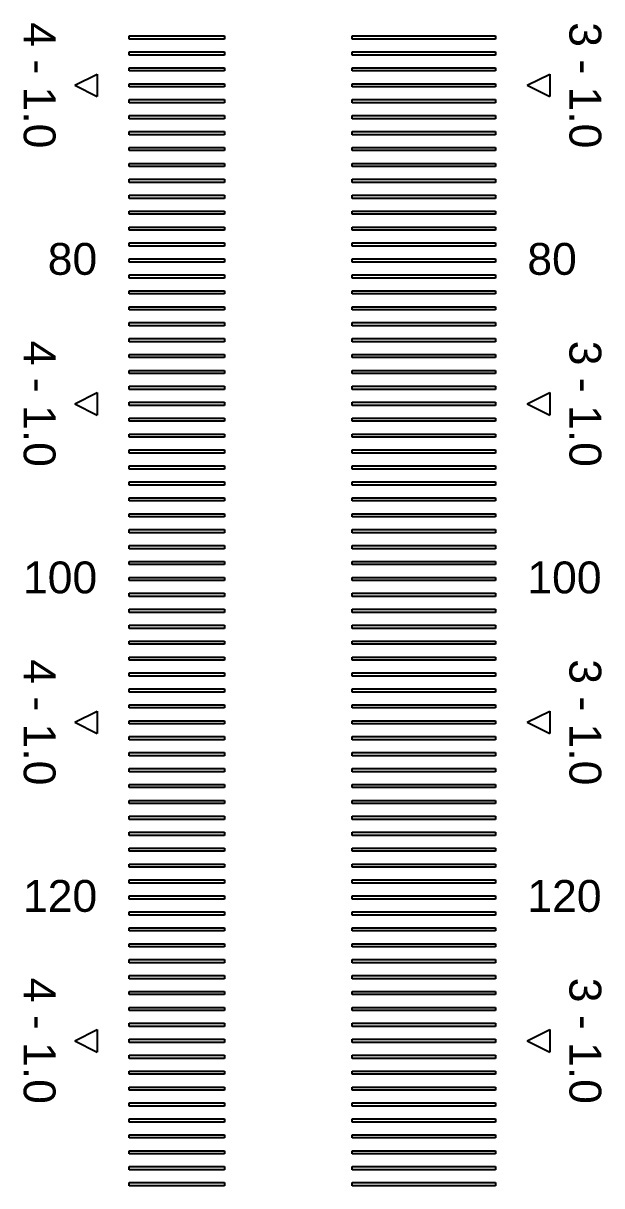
# Model space of a CAD drawing. Extents: x -24531 to 102469, y 86631 to 213631.
# Drawn here: x 53748.9 to 53930.5, y 146784.9 to 147149.9 of the extents above; entities that cross this region are included whole.
import ezdxf

# ---------------------------------------------------------------- set-up
doc = ezdxf.new("R2010")
doc.units = 13
doc.layers.add('CL - Label-1', color=120, linetype='Continuous')
doc.layers.add('CL - Label-2', color=132, linetype='Continuous')
doc.layers.add('CL - Sub-Micro', color=7, linetype='Continuous', true_color=0x47d1ff)
doc.styles.get("Standard").update_dxf_attribs({"font": 'arial.ttf'})

msp = doc.modelspace()

# ---------------------------------------------------------------- linework, layer by layer
at = {"layer": 'CL - Label-2'}
for p, q in [((53765.04, 147130.41), (53772.14, 147133.95)), ((53765.04, 147130.41), (53772.14, 147126.88)), ((53772.14, 147133.95), (53772.14, 147126.88)), ((53907.12, 147130.41), (53914.21, 147133.95)), ((53907.12, 147130.41), (53914.21, 147126.88)), ((53914.21, 147133.95), (53914.21, 147126.88)), ((53765.04, 147030.41), (53772.14, 147033.95)), ((53772.14, 147033.95), (53772.14, 147026.88)), ((53907.12, 147030.41), (53914.21, 147033.95)), ((53914.21, 147033.95), (53914.21, 147026.88)), ((53765.04, 147030.41), (53772.14, 147026.88)), ((53907.12, 147030.41), (53914.21, 147026.88)), ((53765.04, 146930.41), (53772.14, 146933.95)), ((53772.14, 146933.95), (53772.14, 146926.88)), ((53907.12, 146930.41), (53914.21, 146933.95)), ((53914.21, 146933.95), (53914.21, 146926.88)), ((53765.04, 146930.41), (53772.14, 146926.88)), ((53907.12, 146930.41), (53914.21, 146926.88)), ((53765.04, 146830.41), (53772.14, 146833.95)), ((53772.14, 146833.95), (53772.14, 146826.88)), ((53907.12, 146830.41), (53914.21, 146833.95)), ((53914.21, 146833.95), (53914.21, 146826.88)), ((53765.04, 146830.41), (53772.14, 146826.88)), ((53907.12, 146830.41), (53914.21, 146826.88))]:
    msp.add_line(p, q, dxfattribs=at)
at = {"layer": 'CL - Sub-Micro'}
for p, q in [((53782.12, 147144.91), (53782.12, 147145.91)), ((53782.12, 147145.91), (53812.12, 147145.91)), ((53812.12, 147145.91), (53812.12, 147144.91)), ((53852.12, 147144.91), (53852.12, 147145.91)), ((53852.12, 147145.91), (53897.12, 147145.91)), ((53897.12, 147145.91), (53897.12, 147144.91)), ((53812.12, 147144.91), (53782.12, 147144.91)), ((53897.12, 147144.91), (53852.12, 147144.91)), ((53782.12, 147139.91), (53782.12, 147140.91)), ((53782.12, 147140.91), (53812.12, 147140.91)), ((53812.12, 147139.91), (53782.12, 147139.91)), ((53812.12, 147140.91), (53812.12, 147139.91)), ((53852.12, 147139.91), (53852.12, 147140.91)), ((53852.12, 147140.91), (53897.12, 147140.91)), ((53897.12, 147139.91), (53852.12, 147139.91)), ((53897.12, 147140.91), (53897.12, 147139.91)), ((53782.12, 147134.91), (53782.12, 147135.91)), ((53782.12, 147135.91), (53812.12, 147135.91)), ((53812.12, 147134.91), (53782.12, 147134.91)), ((53812.12, 147135.91), (53812.12, 147134.91)), ((53852.12, 147134.91), (53852.12, 147135.91)), ((53852.12, 147135.91), (53897.12, 147135.91)), ((53897.12, 147134.91), (53852.12, 147134.91)), ((53897.12, 147135.91), (53897.12, 147134.91)), ((53782.12, 147129.91), (53782.12, 147130.91)), ((53782.12, 147130.91), (53812.12, 147130.91)), ((53812.12, 147130.91), (53812.12, 147129.91)), ((53852.12, 147129.91), (53852.12, 147130.91)), ((53852.12, 147130.91), (53897.12, 147130.91)), ((53897.12, 147130.91), (53897.12, 147129.91)), ((53812.12, 147129.91), (53782.12, 147129.91)), ((53897.12, 147129.91), (53852.12, 147129.91)), ((53782.12, 147124.91), (53782.12, 147125.91)), ((53782.12, 147125.91), (53812.12, 147125.91)), ((53812.12, 147124.91), (53782.12, 147124.91)), ((53812.12, 147125.91), (53812.12, 147124.91)), ((53852.12, 147124.91), (53852.12, 147125.91)), ((53852.12, 147125.91), (53897.12, 147125.91)), ((53897.12, 147124.91), (53852.12, 147124.91)), ((53897.12, 147125.91), (53897.12, 147124.91)), ((53782.12, 147119.91), (53782.12, 147120.91)), ((53782.12, 147120.91), (53812.12, 147120.91)), ((53812.12, 147119.91), (53782.12, 147119.91)), ((53812.12, 147120.91), (53812.12, 147119.91)), ((53852.12, 147119.91), (53852.12, 147120.91)), ((53852.12, 147120.91), (53897.12, 147120.91)), ((53897.12, 147119.91), (53852.12, 147119.91)), ((53897.12, 147120.91), (53897.12, 147119.91)), ((53782.12, 147114.91), (53782.12, 147115.91)), ((53782.12, 147115.91), (53812.12, 147115.91)), ((53812.12, 147115.91), (53812.12, 147114.91)), ((53852.12, 147114.91), (53852.12, 147115.91)), ((53852.12, 147115.91), (53897.12, 147115.91)), ((53897.12, 147115.91), (53897.12, 147114.91)), ((53812.12, 147114.91), (53782.12, 147114.91)), ((53897.12, 147114.91), (53852.12, 147114.91)), ((53782.12, 147109.91), (53782.12, 147110.91)), ((53782.12, 147110.91), (53812.12, 147110.91)), ((53812.12, 147109.91), (53782.12, 147109.91)), ((53812.12, 147110.91), (53812.12, 147109.91)), ((53852.12, 147109.91), (53852.12, 147110.91)), ((53852.12, 147110.91), (53897.12, 147110.91)), ((53897.12, 147109.91), (53852.12, 147109.91)), ((53897.12, 147110.91), (53897.12, 147109.91)), ((53782.12, 147104.91), (53782.12, 147105.91)), ((53782.12, 147105.91), (53812.12, 147105.91)), ((53812.12, 147104.91), (53782.12, 147104.91)), ((53812.12, 147105.91), (53812.12, 147104.91)), ((53852.12, 147104.91), (53852.12, 147105.91)), ((53852.12, 147105.91), (53897.12, 147105.91)), ((53897.12, 147104.91), (53852.12, 147104.91)), ((53897.12, 147105.91), (53897.12, 147104.91)), ((53782.12, 147099.91), (53782.12, 147100.91)), ((53782.12, 147100.91), (53812.12, 147100.91)), ((53812.12, 147099.91), (53782.12, 147099.91)), ((53812.12, 147100.91), (53812.12, 147099.91)), ((53852.12, 147099.91), (53852.12, 147100.91)), ((53852.12, 147100.91), (53897.12, 147100.91)), ((53897.12, 147099.91), (53852.12, 147099.91)), ((53897.12, 147100.91), (53897.12, 147099.91)), ((53782.12, 147094.91), (53782.12, 147095.91)), ((53782.12, 147095.91), (53812.12, 147095.91)), ((53812.12, 147094.91), (53782.12, 147094.91)), ((53812.12, 147095.91), (53812.12, 147094.91)), ((53852.12, 147094.91), (53852.12, 147095.91)), ((53852.12, 147095.91), (53897.12, 147095.91)), ((53897.12, 147094.91), (53852.12, 147094.91)), ((53897.12, 147095.91), (53897.12, 147094.91)), ((53782.12, 147089.91), (53782.12, 147090.91)), ((53782.12, 147090.91), (53812.12, 147090.91)), ((53812.12, 147090.91), (53812.12, 147089.91)), ((53852.12, 147089.91), (53852.12, 147090.91)), ((53852.12, 147090.91), (53897.12, 147090.91)), ((53897.12, 147090.91), (53897.12, 147089.91)), ((53812.12, 147089.91), (53782.12, 147089.91)), ((53897.12, 147089.91), (53852.12, 147089.91)), ((53782.12, 147084.91), (53782.12, 147085.91)), ((53782.12, 147085.91), (53812.12, 147085.91)), ((53812.12, 147084.91), (53782.12, 147084.91)), ((53812.12, 147085.91), (53812.12, 147084.91)), ((53852.12, 147084.91), (53852.12, 147085.91)), ((53852.12, 147085.91), (53897.12, 147085.91)), ((53897.12, 147084.91), (53852.12, 147084.91)), ((53897.12, 147085.91), (53897.12, 147084.91)), ((53782.12, 147079.91), (53782.12, 147080.91)), ((53782.12, 147080.91), (53812.12, 147080.91)), ((53812.12, 147079.91), (53782.12, 147079.91)), ((53812.12, 147080.91), (53812.12, 147079.91)), ((53852.12, 147079.91), (53852.12, 147080.91)), ((53852.12, 147080.91), (53897.12, 147080.91)), ((53897.12, 147079.91), (53852.12, 147079.91)), ((53897.12, 147080.91), (53897.12, 147079.91)), ((53782.12, 147074.91), (53782.12, 147075.91)), ((53782.12, 147075.91), (53812.12, 147075.91)), ((53812.12, 147075.91), (53812.12, 147074.91)), ((53852.12, 147074.91), (53852.12, 147075.91)), ((53852.12, 147075.91), (53897.12, 147075.91)), ((53897.12, 147075.91), (53897.12, 147074.91)), ((53812.12, 147074.91), (53782.12, 147074.91)), ((53897.12, 147074.91), (53852.12, 147074.91)), ((53782.12, 147069.91), (53782.12, 147070.91)), ((53782.12, 147070.91), (53812.12, 147070.91)), ((53812.12, 147069.91), (53782.12, 147069.91)), ((53812.12, 147070.91), (53812.12, 147069.91)), ((53852.12, 147069.91), (53852.12, 147070.91)), ((53852.12, 147070.91), (53897.12, 147070.91)), ((53897.12, 147069.91), (53852.12, 147069.91)), ((53897.12, 147070.91), (53897.12, 147069.91)), ((53782.12, 147064.91), (53782.12, 147065.91)), ((53782.12, 147065.91), (53812.12, 147065.91)), ((53812.12, 147064.91), (53782.12, 147064.91)), ((53812.12, 147065.91), (53812.12, 147064.91)), ((53852.12, 147064.91), (53852.12, 147065.91)), ((53852.12, 147065.91), (53897.12, 147065.91)), ((53897.12, 147064.91), (53852.12, 147064.91)), ((53897.12, 147065.91), (53897.12, 147064.91)), ((53782.12, 147059.91), (53782.12, 147060.91)), ((53782.12, 147060.91), (53812.12, 147060.91)), ((53812.12, 147059.91), (53782.12, 147059.91)), ((53812.12, 147060.91), (53812.12, 147059.91)), ((53852.12, 147059.91), (53852.12, 147060.91)), ((53852.12, 147060.91), (53897.12, 147060.91)), ((53897.12, 147059.91), (53852.12, 147059.91)), ((53897.12, 147060.91), (53897.12, 147059.91)), ((53782.12, 147054.91), (53782.12, 147055.91)), ((53782.12, 147055.91), (53812.12, 147055.91)), ((53812.12, 147054.91), (53782.12, 147054.91)), ((53812.12, 147055.91), (53812.12, 147054.91)), ((53852.12, 147054.91), (53852.12, 147055.91)), ((53852.12, 147055.91), (53897.12, 147055.91)), ((53897.12, 147054.91), (53852.12, 147054.91)), ((53897.12, 147055.91), (53897.12, 147054.91)), ((53782.12, 147049.91), (53782.12, 147050.91)), ((53782.12, 147050.91), (53812.12, 147050.91)), ((53812.12, 147050.91), (53812.12, 147049.91)), ((53852.12, 147049.91), (53852.12, 147050.91)), ((53852.12, 147050.91), (53897.12, 147050.91)), ((53897.12, 147050.91), (53897.12, 147049.91)), ((53812.12, 147049.91), (53782.12, 147049.91)), ((53897.12, 147049.91), (53852.12, 147049.91)), ((53782.12, 147044.91), (53782.12, 147045.91)), ((53782.12, 147045.91), (53812.12, 147045.91)), ((53812.12, 147044.91), (53782.12, 147044.91)), ((53812.12, 147045.91), (53812.12, 147044.91)), ((53852.12, 147044.91), (53852.12, 147045.91)), ((53852.12, 147045.91), (53897.12, 147045.91)), ((53897.12, 147044.91), (53852.12, 147044.91)), ((53897.12, 147045.91), (53897.12, 147044.91)), ((53782.12, 147039.91), (53782.12, 147040.91)), ((53782.12, 147040.91), (53812.12, 147040.91)), ((53812.12, 147039.91), (53782.12, 147039.91)), ((53812.12, 147040.91), (53812.12, 147039.91)), ((53852.12, 147039.91), (53852.12, 147040.91)), ((53852.12, 147040.91), (53897.12, 147040.91)), ((53897.12, 147039.91), (53852.12, 147039.91)), ((53897.12, 147040.91), (53897.12, 147039.91)), ((53782.12, 147034.91), (53782.12, 147035.91)), ((53782.12, 147035.91), (53812.12, 147035.91)), ((53812.12, 147035.91), (53812.12, 147034.91)), ((53852.12, 147034.91), (53852.12, 147035.91)), ((53852.12, 147035.91), (53897.12, 147035.91)), ((53897.12, 147035.91), (53897.12, 147034.91)), ((53812.12, 147034.91), (53782.12, 147034.91)), ((53897.12, 147034.91), (53852.12, 147034.91)), ((53782.12, 147029.91), (53782.12, 147030.91)), ((53782.12, 147030.91), (53812.12, 147030.91)), ((53812.12, 147029.91), (53782.12, 147029.91)), ((53812.12, 147030.91), (53812.12, 147029.91)), ((53852.12, 147029.91), (53852.12, 147030.91)), ((53852.12, 147030.91), (53897.12, 147030.91)), ((53897.12, 147029.91), (53852.12, 147029.91)), ((53897.12, 147030.91), (53897.12, 147029.91)), ((53782.12, 147024.91), (53782.12, 147025.91)), ((53782.12, 147025.91), (53812.12, 147025.91)), ((53812.12, 147024.91), (53782.12, 147024.91)), ((53812.12, 147025.91), (53812.12, 147024.91)), ((53852.12, 147024.91), (53852.12, 147025.91)), ((53852.12, 147025.91), (53897.12, 147025.91)), ((53897.12, 147024.91), (53852.12, 147024.91)), ((53897.12, 147025.91), (53897.12, 147024.91)), ((53782.12, 147019.91), (53782.12, 147020.91)), ((53782.12, 147020.91), (53812.12, 147020.91)), ((53812.12, 147020.91), (53812.12, 147019.91)), ((53852.12, 147019.91), (53852.12, 147020.91)), ((53852.12, 147020.91), (53897.12, 147020.91)), ((53897.12, 147020.91), (53897.12, 147019.91)), ((53812.12, 147019.91), (53782.12, 147019.91)), ((53897.12, 147019.91), (53852.12, 147019.91)), ((53782.12, 147014.91), (53782.12, 147015.91)), ((53782.12, 147015.91), (53812.12, 147015.91)), ((53812.12, 147014.91), (53782.12, 147014.91)), ((53812.12, 147015.91), (53812.12, 147014.91)), ((53852.12, 147014.91), (53852.12, 147015.91)), ((53852.12, 147015.91), (53897.12, 147015.91)), ((53897.12, 147014.91), (53852.12, 147014.91)), ((53897.12, 147015.91), (53897.12, 147014.91)), ((53782.12, 147009.91), (53782.12, 147010.91)), ((53782.12, 147010.91), (53812.12, 147010.91)), ((53812.12, 147010.91), (53812.12, 147009.91)), ((53852.12, 147009.91), (53852.12, 147010.91)), ((53852.12, 147010.91), (53897.12, 147010.91)), ((53897.12, 147010.91), (53897.12, 147009.91)), ((53812.12, 147009.91), (53782.12, 147009.91)), ((53897.12, 147009.91), (53852.12, 147009.91)), ((53782.12, 147004.91), (53782.12, 147005.91)), ((53782.12, 147005.91), (53812.12, 147005.91)), ((53812.12, 147004.91), (53782.12, 147004.91)), ((53812.12, 147005.91), (53812.12, 147004.91)), ((53852.12, 147004.91), (53852.12, 147005.91)), ((53852.12, 147005.91), (53897.12, 147005.91)), ((53897.12, 147004.91), (53852.12, 147004.91)), ((53897.12, 147005.91), (53897.12, 147004.91)), ((53782.12, 146999.91), (53782.12, 147000.91)), ((53782.12, 147000.91), (53812.12, 147000.91)), ((53812.12, 146999.91), (53782.12, 146999.91)), ((53812.12, 147000.91), (53812.12, 146999.91)), ((53852.12, 146999.91), (53852.12, 147000.91)), ((53852.12, 147000.91), (53897.12, 147000.91)), ((53897.12, 146999.91), (53852.12, 146999.91)), ((53897.12, 147000.91), (53897.12, 146999.91)), ((53782.12, 146994.91), (53782.12, 146995.91)), ((53782.12, 146995.91), (53812.12, 146995.91)), ((53812.12, 146995.91), (53812.12, 146994.91)), ((53852.12, 146994.91), (53852.12, 146995.91)), ((53852.12, 146995.91), (53897.12, 146995.91)), ((53897.12, 146995.91), (53897.12, 146994.91)), ((53812.12, 146994.91), (53782.12, 146994.91)), ((53897.12, 146994.91), (53852.12, 146994.91)), ((53782.12, 146989.91), (53782.12, 146990.91)), ((53782.12, 146990.91), (53812.12, 146990.91)), ((53812.12, 146989.91), (53782.12, 146989.91)), ((53812.12, 146990.91), (53812.12, 146989.91)), ((53852.12, 146989.91), (53852.12, 146990.91)), ((53852.12, 146990.91), (53897.12, 146990.91)), ((53897.12, 146989.91), (53852.12, 146989.91)), ((53897.12, 146990.91), (53897.12, 146989.91)), ((53782.12, 146984.91), (53782.12, 146985.91)), ((53782.12, 146985.91), (53812.12, 146985.91)), ((53812.12, 146984.91), (53782.12, 146984.91)), ((53812.12, 146985.91), (53812.12, 146984.91)), ((53852.12, 146984.91), (53852.12, 146985.91)), ((53852.12, 146985.91), (53897.12, 146985.91)), ((53897.12, 146984.91), (53852.12, 146984.91)), ((53897.12, 146985.91), (53897.12, 146984.91)), ((53782.12, 146979.91), (53782.12, 146980.91)), ((53782.12, 146980.91), (53812.12, 146980.91)), ((53812.12, 146980.91), (53812.12, 146979.91)), ((53852.12, 146979.91), (53852.12, 146980.91)), ((53852.12, 146980.91), (53897.12, 146980.91)), ((53897.12, 146980.91), (53897.12, 146979.91)), ((53812.12, 146979.91), (53782.12, 146979.91)), ((53897.12, 146979.91), (53852.12, 146979.91)), ((53782.12, 146974.91), (53782.12, 146975.91)), ((53782.12, 146975.91), (53812.12, 146975.91)), ((53812.12, 146974.91), (53782.12, 146974.91)), ((53812.12, 146975.91), (53812.12, 146974.91)), ((53852.12, 146974.91), (53852.12, 146975.91)), ((53852.12, 146975.91), (53897.12, 146975.91)), ((53897.12, 146974.91), (53852.12, 146974.91)), ((53897.12, 146975.91), (53897.12, 146974.91)), ((53782.12, 146969.91), (53782.12, 146970.91)), ((53782.12, 146970.91), (53812.12, 146970.91)), ((53812.12, 146969.91), (53782.12, 146969.91)), ((53812.12, 146970.91), (53812.12, 146969.91)), ((53852.12, 146969.91), (53852.12, 146970.91)), ((53852.12, 146970.91), (53897.12, 146970.91)), ((53897.12, 146969.91), (53852.12, 146969.91)), ((53897.12, 146970.91), (53897.12, 146969.91)), ((53782.12, 146964.91), (53782.12, 146965.91)), ((53782.12, 146965.91), (53812.12, 146965.91)), ((53812.12, 146964.91), (53782.12, 146964.91)), ((53812.12, 146965.91), (53812.12, 146964.91)), ((53852.12, 146964.91), (53852.12, 146965.91)), ((53852.12, 146965.91), (53897.12, 146965.91)), ((53897.12, 146964.91), (53852.12, 146964.91)), ((53897.12, 146965.91), (53897.12, 146964.91)), ((53782.12, 146959.91), (53782.12, 146960.91)), ((53782.12, 146960.91), (53812.12, 146960.91)), ((53812.12, 146959.91), (53782.12, 146959.91)), ((53812.12, 146960.91), (53812.12, 146959.91)), ((53852.12, 146959.91), (53852.12, 146960.91)), ((53852.12, 146960.91), (53897.12, 146960.91)), ((53897.12, 146959.91), (53852.12, 146959.91)), ((53897.12, 146960.91), (53897.12, 146959.91)), ((53782.12, 146954.91), (53782.12, 146955.91)), ((53782.12, 146955.91), (53812.12, 146955.91)), ((53812.12, 146955.91), (53812.12, 146954.91)), ((53852.12, 146954.91), (53852.12, 146955.91)), ((53852.12, 146955.91), (53897.12, 146955.91)), ((53897.12, 146955.91), (53897.12, 146954.91)), ((53812.12, 146954.91), (53782.12, 146954.91)), ((53897.12, 146954.91), (53852.12, 146954.91)), ((53782.12, 146949.91), (53782.12, 146950.91)), ((53782.12, 146950.91), (53812.12, 146950.91)), ((53812.12, 146949.91), (53782.12, 146949.91)), ((53812.12, 146950.91), (53812.12, 146949.91)), ((53852.12, 146949.91), (53852.12, 146950.91)), ((53852.12, 146950.91), (53897.12, 146950.91)), ((53897.12, 146949.91), (53852.12, 146949.91)), ((53897.12, 146950.91), (53897.12, 146949.91)), ((53782.12, 146944.91), (53782.12, 146945.91)), ((53782.12, 146945.91), (53812.12, 146945.91)), ((53812.12, 146944.91), (53782.12, 146944.91)), ((53812.12, 146945.91), (53812.12, 146944.91)), ((53852.12, 146944.91), (53852.12, 146945.91)), ((53852.12, 146945.91), (53897.12, 146945.91)), ((53897.12, 146944.91), (53852.12, 146944.91)), ((53897.12, 146945.91), (53897.12, 146944.91)), ((53782.12, 146939.91), (53782.12, 146940.91)), ((53782.12, 146940.91), (53812.12, 146940.91)), ((53812.12, 146940.91), (53812.12, 146939.91)), ((53852.12, 146939.91), (53852.12, 146940.91)), ((53852.12, 146940.91), (53897.12, 146940.91)), ((53897.12, 146940.91), (53897.12, 146939.91)), ((53812.12, 146939.91), (53782.12, 146939.91)), ((53897.12, 146939.91), (53852.12, 146939.91)), ((53782.12, 146934.91), (53782.12, 146935.91)), ((53782.12, 146935.91), (53812.12, 146935.91)), ((53812.12, 146934.91), (53782.12, 146934.91)), ((53812.12, 146935.91), (53812.12, 146934.91)), ((53852.12, 146934.91), (53852.12, 146935.91)), ((53852.12, 146935.91), (53897.12, 146935.91)), ((53897.12, 146934.91), (53852.12, 146934.91)), ((53897.12, 146935.91), (53897.12, 146934.91)), ((53782.12, 146929.91), (53782.12, 146930.91)), ((53782.12, 146930.91), (53812.12, 146930.91)), ((53812.12, 146929.91), (53782.12, 146929.91)), ((53812.12, 146930.91), (53812.12, 146929.91)), ((53852.12, 146929.91), (53852.12, 146930.91)), ((53852.12, 146930.91), (53897.12, 146930.91)), ((53897.12, 146929.91), (53852.12, 146929.91)), ((53897.12, 146930.91), (53897.12, 146929.91)), ((53782.12, 146924.91), (53782.12, 146925.91)), ((53782.12, 146925.91), (53812.12, 146925.91)), ((53812.12, 146924.91), (53782.12, 146924.91)), ((53812.12, 146925.91), (53812.12, 146924.91)), ((53852.12, 146924.91), (53852.12, 146925.91)), ((53852.12, 146925.91), (53897.12, 146925.91)), ((53897.12, 146924.91), (53852.12, 146924.91)), ((53897.12, 146925.91), (53897.12, 146924.91)), ((53782.12, 146919.91), (53782.12, 146920.91)), ((53782.12, 146920.91), (53812.12, 146920.91)), ((53812.12, 146919.91), (53782.12, 146919.91)), ((53812.12, 146920.91), (53812.12, 146919.91)), ((53852.12, 146919.91), (53852.12, 146920.91)), ((53852.12, 146920.91), (53897.12, 146920.91)), ((53897.12, 146919.91), (53852.12, 146919.91)), ((53897.12, 146920.91), (53897.12, 146919.91)), ((53782.12, 146914.91), (53782.12, 146915.91)), ((53782.12, 146915.91), (53812.12, 146915.91)), ((53812.12, 146915.91), (53812.12, 146914.91)), ((53852.12, 146914.91), (53852.12, 146915.91)), ((53852.12, 146915.91), (53897.12, 146915.91)), ((53897.12, 146915.91), (53897.12, 146914.91)), ((53812.12, 146914.91), (53782.12, 146914.91)), ((53897.12, 146914.91), (53852.12, 146914.91)), ((53782.12, 146909.91), (53782.12, 146910.91)), ((53782.12, 146910.91), (53812.12, 146910.91)), ((53812.12, 146909.91), (53782.12, 146909.91)), ((53812.12, 146910.91), (53812.12, 146909.91)), ((53852.12, 146909.91), (53852.12, 146910.91)), ((53852.12, 146910.91), (53897.12, 146910.91)), ((53897.12, 146909.91), (53852.12, 146909.91)), ((53897.12, 146910.91), (53897.12, 146909.91)), ((53782.12, 146904.91), (53782.12, 146905.91)), ((53782.12, 146905.91), (53812.12, 146905.91)), ((53812.12, 146904.91), (53782.12, 146904.91)), ((53812.12, 146905.91), (53812.12, 146904.91)), ((53852.12, 146904.91), (53852.12, 146905.91)), ((53852.12, 146905.91), (53897.12, 146905.91)), ((53897.12, 146904.91), (53852.12, 146904.91)), ((53897.12, 146905.91), (53897.12, 146904.91)), ((53782.12, 146899.91), (53782.12, 146900.91)), ((53782.12, 146900.91), (53812.12, 146900.91)), ((53812.12, 146900.91), (53812.12, 146899.91)), ((53852.12, 146899.91), (53852.12, 146900.91)), ((53852.12, 146900.91), (53897.12, 146900.91)), ((53897.12, 146900.91), (53897.12, 146899.91)), ((53812.12, 146899.91), (53782.12, 146899.91)), ((53897.12, 146899.91), (53852.12, 146899.91)), ((53782.12, 146894.91), (53782.12, 146895.91)), ((53782.12, 146895.91), (53812.12, 146895.91)), ((53812.12, 146894.91), (53782.12, 146894.91)), ((53812.12, 146895.91), (53812.12, 146894.91)), ((53852.12, 146894.91), (53852.12, 146895.91)), ((53852.12, 146895.91), (53897.12, 146895.91)), ((53897.12, 146894.91), (53852.12, 146894.91)), ((53897.12, 146895.91), (53897.12, 146894.91)), ((53782.12, 146889.91), (53782.12, 146890.91)), ((53782.12, 146890.91), (53812.12, 146890.91)), ((53812.12, 146889.91), (53782.12, 146889.91)), ((53812.12, 146890.91), (53812.12, 146889.91)), ((53852.12, 146889.91), (53852.12, 146890.91)), ((53852.12, 146890.91), (53897.12, 146890.91)), ((53897.12, 146889.91), (53852.12, 146889.91)), ((53897.12, 146890.91), (53897.12, 146889.91)), ((53782.12, 146884.91), (53782.12, 146885.91)), ((53782.12, 146885.91), (53812.12, 146885.91)), ((53812.12, 146885.91), (53812.12, 146884.91)), ((53852.12, 146884.91), (53852.12, 146885.91)), ((53852.12, 146885.91), (53897.12, 146885.91)), ((53897.12, 146885.91), (53897.12, 146884.91)), ((53812.12, 146884.91), (53782.12, 146884.91)), ((53897.12, 146884.91), (53852.12, 146884.91)), ((53782.12, 146879.91), (53782.12, 146880.91)), ((53782.12, 146880.91), (53812.12, 146880.91)), ((53812.12, 146879.91), (53782.12, 146879.91)), ((53812.12, 146880.91), (53812.12, 146879.91)), ((53852.12, 146879.91), (53852.12, 146880.91)), ((53852.12, 146880.91), (53897.12, 146880.91)), ((53897.12, 146879.91), (53852.12, 146879.91)), ((53897.12, 146880.91), (53897.12, 146879.91)), ((53782.12, 146874.91), (53782.12, 146875.91)), ((53782.12, 146875.91), (53812.12, 146875.91)), ((53812.12, 146875.91), (53812.12, 146874.91)), ((53852.12, 146874.91), (53852.12, 146875.91)), ((53852.12, 146875.91), (53897.12, 146875.91)), ((53897.12, 146875.91), (53897.12, 146874.91)), ((53812.12, 146874.91), (53782.12, 146874.91)), ((53897.12, 146874.91), (53852.12, 146874.91)), ((53782.12, 146869.91), (53782.12, 146870.91)), ((53782.12, 146870.91), (53812.12, 146870.91)), ((53812.12, 146869.91), (53782.12, 146869.91)), ((53812.12, 146870.91), (53812.12, 146869.91)), ((53852.12, 146869.91), (53852.12, 146870.91)), ((53852.12, 146870.91), (53897.12, 146870.91)), ((53897.12, 146869.91), (53852.12, 146869.91)), ((53897.12, 146870.91), (53897.12, 146869.91)), ((53782.12, 146864.91), (53782.12, 146865.91)), ((53782.12, 146865.91), (53812.12, 146865.91)), ((53812.12, 146864.91), (53782.12, 146864.91)), ((53812.12, 146865.91), (53812.12, 146864.91)), ((53852.12, 146864.91), (53852.12, 146865.91)), ((53852.12, 146865.91), (53897.12, 146865.91)), ((53897.12, 146864.91), (53852.12, 146864.91)), ((53897.12, 146865.91), (53897.12, 146864.91)), ((53782.12, 146859.91), (53782.12, 146860.91)), ((53782.12, 146860.91), (53812.12, 146860.91)), ((53812.12, 146860.91), (53812.12, 146859.91)), ((53852.12, 146859.91), (53852.12, 146860.91)), ((53852.12, 146860.91), (53897.12, 146860.91)), ((53897.12, 146860.91), (53897.12, 146859.91)), ((53812.12, 146859.91), (53782.12, 146859.91)), ((53897.12, 146859.91), (53852.12, 146859.91)), ((53782.12, 146854.91), (53782.12, 146855.91)), ((53782.12, 146855.91), (53812.12, 146855.91)), ((53812.12, 146854.91), (53782.12, 146854.91)), ((53812.12, 146855.91), (53812.12, 146854.91)), ((53852.12, 146854.91), (53852.12, 146855.91)), ((53852.12, 146855.91), (53897.12, 146855.91)), ((53897.12, 146854.91), (53852.12, 146854.91)), ((53897.12, 146855.91), (53897.12, 146854.91)), ((53782.12, 146849.91), (53782.12, 146850.91)), ((53782.12, 146850.91), (53812.12, 146850.91)), ((53812.12, 146849.91), (53782.12, 146849.91)), ((53812.12, 146850.91), (53812.12, 146849.91)), ((53852.12, 146849.91), (53852.12, 146850.91)), ((53852.12, 146850.91), (53897.12, 146850.91)), ((53897.12, 146849.91), (53852.12, 146849.91)), ((53897.12, 146850.91), (53897.12, 146849.91)), ((53782.12, 146844.91), (53782.12, 146845.91)), ((53782.12, 146845.91), (53812.12, 146845.91)), ((53812.12, 146845.91), (53812.12, 146844.91)), ((53852.12, 146844.91), (53852.12, 146845.91)), ((53852.12, 146845.91), (53897.12, 146845.91)), ((53897.12, 146845.91), (53897.12, 146844.91)), ((53812.12, 146844.91), (53782.12, 146844.91)), ((53897.12, 146844.91), (53852.12, 146844.91)), ((53782.12, 146839.91), (53782.12, 146840.91)), ((53782.12, 146840.91), (53812.12, 146840.91)), ((53812.12, 146839.91), (53782.12, 146839.91)), ((53812.12, 146840.91), (53812.12, 146839.91)), ((53852.12, 146839.91), (53852.12, 146840.91)), ((53852.12, 146840.91), (53897.12, 146840.91)), ((53897.12, 146839.91), (53852.12, 146839.91)), ((53897.12, 146840.91), (53897.12, 146839.91)), ((53782.12, 146834.91), (53782.12, 146835.91)), ((53782.12, 146835.91), (53812.12, 146835.91)), ((53812.12, 146834.91), (53782.12, 146834.91)), ((53812.12, 146835.91), (53812.12, 146834.91)), ((53852.12, 146834.91), (53852.12, 146835.91)), ((53852.12, 146835.91), (53897.12, 146835.91)), ((53897.12, 146834.91), (53852.12, 146834.91)), ((53897.12, 146835.91), (53897.12, 146834.91)), ((53782.12, 146829.91), (53782.12, 146830.91)), ((53782.12, 146830.91), (53812.12, 146830.91)), ((53812.12, 146829.91), (53782.12, 146829.91)), ((53812.12, 146830.91), (53812.12, 146829.91)), ((53852.12, 146829.91), (53852.12, 146830.91)), ((53852.12, 146830.91), (53897.12, 146830.91)), ((53897.12, 146829.91), (53852.12, 146829.91)), ((53897.12, 146830.91), (53897.12, 146829.91)), ((53782.12, 146824.91), (53782.12, 146825.91)), ((53782.12, 146825.91), (53812.12, 146825.91)), ((53812.12, 146824.91), (53782.12, 146824.91)), ((53812.12, 146825.91), (53812.12, 146824.91)), ((53852.12, 146824.91), (53852.12, 146825.91)), ((53852.12, 146825.91), (53897.12, 146825.91)), ((53897.12, 146824.91), (53852.12, 146824.91)), ((53897.12, 146825.91), (53897.12, 146824.91)), ((53782.12, 146819.91), (53782.12, 146820.91)), ((53782.12, 146820.91), (53812.12, 146820.91)), ((53812.12, 146820.91), (53812.12, 146819.91)), ((53852.12, 146819.91), (53852.12, 146820.91)), ((53852.12, 146820.91), (53897.12, 146820.91)), ((53897.12, 146820.91), (53897.12, 146819.91)), ((53812.12, 146819.91), (53782.12, 146819.91)), ((53897.12, 146819.91), (53852.12, 146819.91)), ((53782.12, 146814.91), (53782.12, 146815.91)), ((53782.12, 146815.91), (53812.12, 146815.91)), ((53812.12, 146814.91), (53782.12, 146814.91)), ((53812.12, 146815.91), (53812.12, 146814.91)), ((53852.12, 146814.91), (53852.12, 146815.91)), ((53852.12, 146815.91), (53897.12, 146815.91)), ((53897.12, 146814.91), (53852.12, 146814.91)), ((53897.12, 146815.91), (53897.12, 146814.91)), ((53782.12, 146809.91), (53782.12, 146810.91)), ((53782.12, 146810.91), (53812.12, 146810.91)), ((53812.12, 146809.91), (53782.12, 146809.91)), ((53812.12, 146810.91), (53812.12, 146809.91)), ((53852.12, 146809.91), (53852.12, 146810.91)), ((53852.12, 146810.91), (53897.12, 146810.91)), ((53897.12, 146809.91), (53852.12, 146809.91)), ((53897.12, 146810.91), (53897.12, 146809.91)), ((53782.12, 146804.91), (53782.12, 146805.91)), ((53782.12, 146805.91), (53812.12, 146805.91)), ((53812.12, 146805.91), (53812.12, 146804.91)), ((53852.12, 146804.91), (53852.12, 146805.91)), ((53852.12, 146805.91), (53897.12, 146805.91)), ((53897.12, 146805.91), (53897.12, 146804.91)), ((53812.12, 146804.91), (53782.12, 146804.91)), ((53897.12, 146804.91), (53852.12, 146804.91)), ((53782.12, 146799.91), (53782.12, 146800.91)), ((53782.12, 146800.91), (53812.12, 146800.91)), ((53812.12, 146799.91), (53782.12, 146799.91)), ((53812.12, 146800.91), (53812.12, 146799.91)), ((53852.12, 146799.91), (53852.12, 146800.91)), ((53852.12, 146800.91), (53897.12, 146800.91)), ((53897.12, 146799.91), (53852.12, 146799.91)), ((53897.12, 146800.91), (53897.12, 146799.91)), ((53782.12, 146794.91), (53782.12, 146795.91)), ((53782.12, 146795.91), (53812.12, 146795.91)), ((53812.12, 146794.91), (53782.12, 146794.91)), ((53812.12, 146795.91), (53812.12, 146794.91)), ((53852.12, 146794.91), (53852.12, 146795.91)), ((53852.12, 146795.91), (53897.12, 146795.91)), ((53897.12, 146794.91), (53852.12, 146794.91)), ((53897.12, 146795.91), (53897.12, 146794.91)), ((53782.12, 146789.91), (53782.12, 146790.91)), ((53782.12, 146790.91), (53812.12, 146790.91)), ((53812.12, 146789.91), (53782.12, 146789.91)), ((53812.12, 146790.91), (53812.12, 146789.91)), ((53852.12, 146789.91), (53852.12, 146790.91)), ((53852.12, 146790.91), (53897.12, 146790.91)), ((53897.12, 146789.91), (53852.12, 146789.91)), ((53897.12, 146790.91), (53897.12, 146789.91)), ((53782.12, 146784.91), (53782.12, 146785.91)), ((53782.12, 146785.91), (53812.12, 146785.91)), ((53812.12, 146784.91), (53782.12, 146784.91)), ((53812.12, 146785.91), (53812.12, 146784.91)), ((53852.12, 146784.91), (53852.12, 146785.91)), ((53852.12, 146785.91), (53897.12, 146785.91)), ((53897.12, 146784.91), (53852.12, 146784.91)), ((53897.12, 146785.91), (53897.12, 146784.91))]:
    msp.add_line(p, q, dxfattribs=at)

# ---------------------------------------------------------------- texts
at = {"layer": 'CL - Label-1', "char_height": 10}
for s, insert, attachment_point in [('80', (53772.12, 147080.91), 3), ('80', (53907.12, 147080.91), 1), ('100', (53772.12, 146980.91), 3), ('100', (53907.12, 146980.91), 1), ('120', (53772.12, 146880.91), 3), ('120', (53907.12, 146880.91), 1)]:
    msp.add_mtext_dynamic_manual_height_columns(s, width=21.565, gutter_width=12.5, heights=[8.55], dxfattribs=dict(at, insert=insert, attachment_point=attachment_point))
at = {"layer": 'CL - Label-2', "char_height": 10, "rotation": 270}
for s, insert, attachment_point in [('4 - 1.0', (53759.04, 147130.41), 2), ('3 - 1.0', (53920.19, 147130.41), 8), ('4 - 1.0', (53759.04, 147030.41), 2), ('3 - 1.0', (53920.19, 147030.41), 8), ('4 - 1.0', (53759.04, 146930.41), 2), ('3 - 1.0', (53920.19, 146930.41), 8), ('4 - 1.0', (53759.04, 146830.41), 2), ('3 - 1.0', (53920.19, 146830.41), 8)]:
    msp.add_mtext_dynamic_manual_height_columns(s, width=52.3045, gutter_width=12.5, heights=[18.11], dxfattribs=dict(at, insert=insert, attachment_point=attachment_point))

doc.saveas('drawing.dxf')
